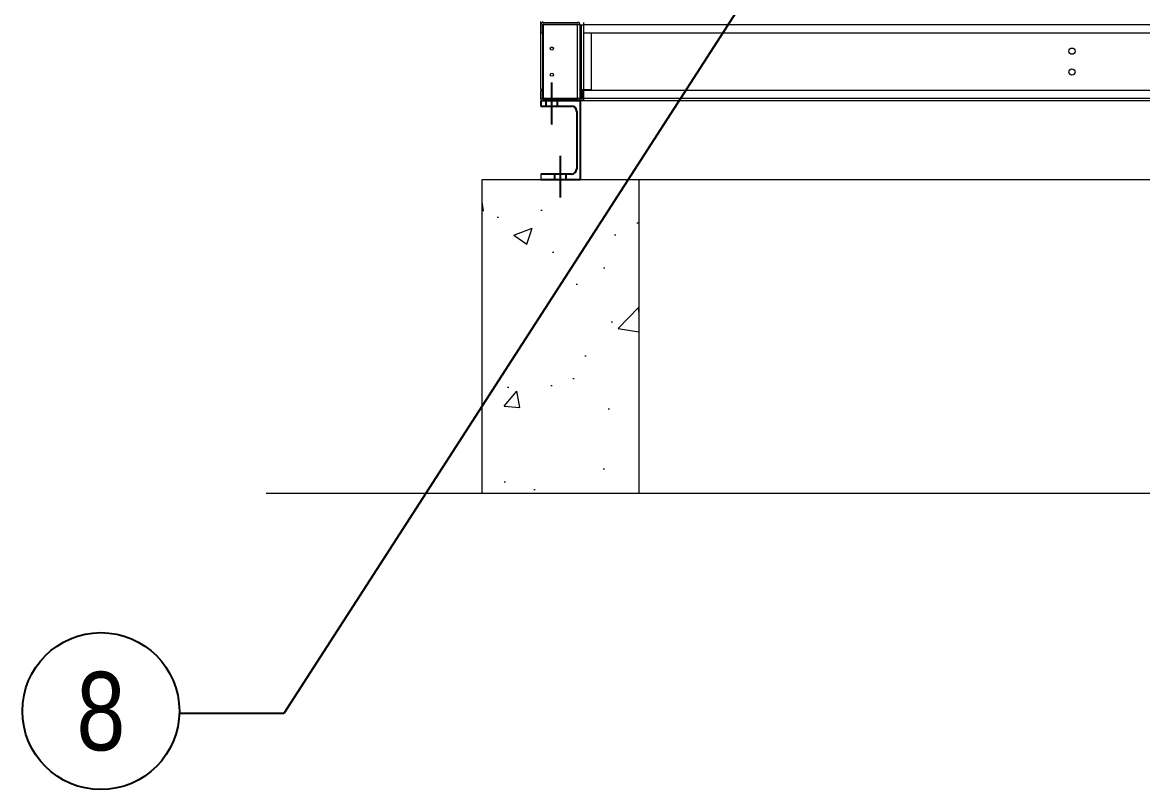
# Model space of a CAD drawing. Header units: millimetres. Extents: x 22763 to 52170, y 15948 to 36743.
# Drawn here: x 41073 to 43214, y 22214 to 23680 of the extents above; entities that cross this region are included whole.
import ezdxf
from ezdxf import colors
from ezdxf.entities.mleader import LeaderData, LeaderLine
from ezdxf.enums import TextEntityAlignment as Align
from ezdxf.math import Vec2, Vec3

# ---------------------------------------------------------------- set-up
doc = ezdxf.new("R2010")
doc.units = ezdxf.units.MM
doc.linetypes.add('CENTERX2', pattern=[4, 2.5, -0.5, 0.5, -0.5])
for name, color, linetype in [('냉각탑_dim', 1, 'Continuous'), ('냉각탑_text', 3, 'Continuous'), ('냉각탑_기초', 23, 'Continuous')]:
    doc.layers.add(name, color=color, linetype=linetype)
doc.styles.get("Standard").update_dxf_attribs({"font": 'arial.ttf'})

# ---------------------------------------------------------------- blocks, each defined once
blk = doc.blocks.new('2')
at = {"color": 7, "lineweight": 20, "ltscale": 0.003688}
blk.add_line((42063.6, 23675.8), (42063.6, 23682.4), dxfattribs=at)
at = {"color": 7, "lineweight": 20, "ltscale": 0.001198}
blk.add_line((42067.1, 23680.2), (42067.1, 23682.4), dxfattribs=at)
at = {"color": 7, "lineweight": 20, "ltscale": 0.036444}
for p, q in [((42068.3, 23680.4), (42133.9, 23680.4)), ((42068.3, 23677.2), (42133.9, 23677.2)), ((42133.9, 23675.7), (42068.3, 23675.7)), ((42133.9, 23535.1), (42068.3, 23535.1)), ((42068.3, 23535.1), (42133.9, 23535.1)), ((42068.3, 23533.6), (42133.9, 23533.6)), ((42068.3, 23530.4), (42133.9, 23530.4))]:
    blk.add_line(p, q, dxfattribs=at)
at = {"color": 7, "lineweight": 20, "ltscale": 0.002611}
for p, q in [((42145.3, 23680.4), (42145.3, 23675.7)), ((42138.6, 23675.7), (42133.9, 23675.7)), ((42140.6, 23675.7), (42145.3, 23675.7)), ((42140.6, 23552.4), (42145.3, 23552.4)), ((42138.6, 23535.1), (42133.9, 23535.1)), ((42145.3, 23535.1), (42145.3, 23530.4))]:
    blk.add_line(p, q, dxfattribs=at)
at = {"color": 7, "lineweight": 20, "ltscale": 0.0085}
for p, q in [((42063.6, 23660.4), (42063.6, 23675.7)), ((42066.8, 23660.4), (42066.8, 23675.7)), ((42145.3, 23675.7), (42145.3, 23660.4)), ((42145.3, 23552.4), (42160.6, 23552.4)), ((42063.6, 23535.1), (42063.6, 23550.4)), ((42066.8, 23535.1), (42066.8, 23550.4)), ((42145.3, 23550.4), (42145.3, 23535.1))]:
    blk.add_line(p, q, dxfattribs=at)
at = {"color": 7, "lineweight": 20, "ltscale": 0.001778}
for p, q in [((42063.6, 23660.4), (42066.8, 23660.4)), ((42063.6, 23550.4), (42066.8, 23550.4)), ((42140.6, 23535.1), (42143.8, 23535.1))]:
    blk.add_line(p, q, dxfattribs=at)
at = {"color": 7, "lineweight": 20, "ltscale": 0.06}
for p, q in [((42063.6, 23552.4), (42063.6, 23660.4)), ((42145.3, 23660.4), (42145.3, 23552.4)), ((42160.6, 23552.4), (42160.6, 23660.4))]:
    blk.add_line(p, q, dxfattribs=at)
at = {"color": 7, "lineweight": 20, "ltscale": 0.069}
blk.add_line((42067.1, 23552.4), (42067.1, 23676.6), dxfattribs=at)
at = {"color": 7, "lineweight": 20, "ltscale": 0.078111}
for p, q in [((42068.3, 23675.7), (42068.3, 23535.1)), ((42133.9, 23535.1), (42133.9, 23675.7)), ((42138.6, 23535.1), (42138.6, 23675.7))]:
    blk.add_line(p, q, dxfattribs=at)
at = {"color": 7, "lineweight": 20, "ltscale": 0.000834306}
blk.add_line((42102.1, 23677.2), (42102.1, 23675.7), dxfattribs=at)
at = {"color": 7, "lineweight": 20, "ltscale": 0.000833331}
for p, q in [((42105.6, 23677.2), (42105.6, 23675.7)), ((42107.6, 23677.2), (42107.6, 23675.7)), ((42111.1, 23677.2), (42111.1, 23675.7)), ((42127.6, 23675.7), (42127.6, 23677.2))]:
    blk.add_line(p, q, dxfattribs=at)
at = {"color": 7, "lineweight": 20, "ltscale": 0.0685}
blk.add_line((42140.6, 23675.7), (42140.6, 23552.4), dxfattribs=at)
at = {"color": 7, "lineweight": 20}
for p, q in [((44981.9, 23675.7), (42145.3, 23675.7)), ((42145.3, 23660.4), (44981.9, 23660.4)), ((44981.9, 23550.4), (42145.3, 23550.4)), ((44981.9, 23535.1), (42145.3, 23535.1)), ((44981.9, 23530.4), (42145.3, 23530.4))]:
    blk.add_line(p, q, dxfattribs=at)
at = {"color": 7, "lineweight": 20, "ltscale": 0.001944}
for p, q in [((42067.1, 23552.4), (42063.6, 23552.4)), ((42102.1, 23533.9), (42105.6, 23533.9))]:
    blk.add_line(p, q, dxfattribs=at)
at = {"color": 7, "lineweight": 20, "ltscale": 0.001111}
for p, q in [((42063.6, 23552.4), (42065.6, 23552.4)), ((42145.3, 23552.4), (42145.3, 23550.4)), ((42107.6, 23533.9), (42109.6, 23533.9)), ((42140.6, 23550.4), (42138.6, 23550.4))]:
    blk.add_line(p, q, dxfattribs=at)
at = {"color": 7, "lineweight": 20, "ltscale": 0.000833333}
for p, q in [((42065.6, 23552.4), (42067.1, 23552.4)), ((42103.6, 23533.9), (42102.1, 23533.9)), ((42111.1, 23533.9), (42109.6, 23533.9)), ((42133.9, 23535.1), (42135.4, 23535.1)), ((42145.3, 23535.1), (42143.8, 23535.1))]:
    blk.add_line(p, q, dxfattribs=at)
at = {"color": 7, "lineweight": 20, "ltscale": 0.010111}
blk.add_line((42067.1, 23534.2), (42067.1, 23552.4), dxfattribs=at)
at = {"color": 1, "linetype": 'CENTERX2', "ltscale": 50}
for p, q in [((42084.6, 23485.4), (42084.6, 23565.4)), ((42101.1, 23345.4), (42101.1, 23425.4))]:
    blk.add_line(p, q, dxfattribs=at)
at = {"color": 7, "lineweight": 20, "ltscale": 0.009611}
for p, q in [((42140.6, 23552.4), (42140.6, 23535.1)), ((42143.8, 23535.1), (42143.8, 23552.4))]:
    blk.add_line(p, q, dxfattribs=at)
at = {"color": 7, "lineweight": 20, "ltscale": 0.0006325}
blk.add_line((42063.6, 23533.9), (42063.6, 23535), dxfattribs=at)
at = {"color": 7, "lineweight": 25, "ltscale": 0.008333}
blk.add_line((42063.6, 23530.4), (42063.6, 23520.4), dxfattribs=at)
at = {"color": 7, "lineweight": 25, "ltscale": 0.125}
for p, q in [((42138.6, 23530.4), (42063.6, 23530.4)), ((42063.6, 23380.4), (42138.6, 23380.4))]:
    blk.add_line(p, q, dxfattribs=at)
at = {"color": 7, "lineweight": 20, "ltscale": 0.00066576}
blk.add_line((42067.1, 23530.4), (42068.3, 23530.4), dxfattribs=at)
at = {"color": 7, "lineweight": 20, "ltscale": 0.019278}
for p, q in [((42067.4, 23533.9), (42102.1, 23533.9)), ((42102.1, 23533.9), (42067.4, 23533.9))]:
    blk.add_line(p, q, dxfattribs=at)
for p, q in [((42073.6, 23520.4), (42073.6, 23530.4)), ((42095.6, 23520.4), (42095.6, 23530.4)), ((42090.1, 23380.4), (42090.1, 23390.4)), ((42112.1, 23380.4), (42112.1, 23390.4))]:
    blk.add_line(p, q)
at = {"color": 7, "lineweight": 20, "ltscale": 0.000666669}
for p, q in [((42102.1, 23535.1), (42102.1, 23533.9)), ((42111.1, 23535.1), (42111.1, 23533.9))]:
    blk.add_line(p, q, dxfattribs=at)
at = {"color": 7, "lineweight": 20, "ltscale": 0.000667645}
for p, q in [((42105.6, 23535.1), (42105.6, 23533.9)), ((42109.6, 23533.9), (42109.6, 23535.1))]:
    blk.add_line(p, q, dxfattribs=at)
at = {"color": 7, "lineweight": 20, "ltscale": 0.00066667}
blk.add_line((42107.6, 23535.1), (42107.6, 23533.9), dxfattribs=at)
at = {"color": 7, "lineweight": 20, "ltscale": 0.013167}
blk.add_line((42134.8, 23533.9), (42111.1, 23533.9), dxfattribs=at)
at = {"color": 7, "lineweight": 20, "ltscale": 0.000166667}
blk.add_line((42111.1, 23533.9), (42111.1, 23533.6), dxfattribs=at)
at = {"color": 7, "lineweight": 20, "ltscale": 0.006332}
blk.add_line((42145.3, 23530.4), (42133.9, 23530.4), dxfattribs=at)
at = {"color": 7, "lineweight": 20, "ltscale": 0.003809}
blk.add_line((42145.3, 23533.9), (42138.4, 23533.9), dxfattribs=at)
at = {"ltscale": 25}
blk.add_line((42138.6, 23530.4), (42138.6, 23380.4), dxfattribs=at)
at = {"color": 7, "lineweight": 25, "ltscale": 0.05125}
for p, q in [((42063.6, 23520.4), (42122.1, 23520.4)), ((42122.1, 23390.4), (42063.6, 23390.4))]:
    blk.add_line(p, q, dxfattribs=at)
at = {"color": 7, "lineweight": 25, "ltscale": 0.091667}
blk.add_line((42132.1, 23510.4), (42132.1, 23400.4), dxfattribs=at)
at = {"color": 7, "lineweight": 15, "ltscale": 0.0625}
blk.add_line((42063.6, 23390.4), (42063.6, 23380.4), dxfattribs=at)
at = {"lineweight": 5}
blk.add_line((42138.4, 23380.4), (44988.4, 23380.4), dxfattribs=at)
at = {"color": 7, "lineweight": 20}
for centre, radius in [((42084.6, 23630.4), 3), ((43078.6, 23625.4), 6), ((42084.6, 23580.4), 3), ((43078.6, 23585.4), 6)]:
    blk.add_circle(centre, radius, dxfattribs=at)
for centre, radius, start, end in [((42068.3, 23675.7), 4.7, 90, 180), ((42133.9, 23675.7), 4.7, 0, 90), ((42068.3, 23675.7), 1.5, 90, 180), ((42133.9, 23675.7), 1.5, 0, 90), ((42068.3, 23535.1), 4.7, 180, 270), ((42067.1, 23533.9), 3.5, 180, 270), ((42068.3, 23535.1), 1.5, 180, 270), ((42102.1, 23533.9), 3.5, 270, 270.9142), ((42102.1, 23533.9), 1.5, 348.463, 0), ((42102.1, 23533.9), 3.5, 355.0829, 0), ((42133.9, 23535.1), 1.5, 270, 0), ((42133.9, 23535.1), 4.7, 270, 0)]:
    blk.add_arc(centre, radius, start, end, dxfattribs=at)
at = {"color": 7, "lineweight": 25}
for centre, start, end in [((42122.1, 23510.4), 0, 90), ((42122.1, 23400.4), 270, 0)]:
    blk.add_arc(centre, 10, start, end, dxfattribs=at)

msp = doc.modelspace()

# ---------------------------------------------------------------- hatches: boundary and pattern name
at = {"layer": '냉각탑_기초', "lineweight": 20, "ltscale": 30}
h = msp.add_hatch(dxfattribs=at)
h.set_pattern_fill('AR-CONC', color=256, scale=50, style=0)
h.set_pattern_definition([(50, (27322.56, 6839.08), (358.63, -31.376), [37.5, -412.5]), (355, (27322.56, 6839.08), (-69.3757, 376.096), [30, -330]), (100.4514, (27352.45, 6836.46), (289.2547, 344.72), [31.87, -350.571]), (46.1842, (27322.56, 6939.1), (533.6205, -82.7595), [56.25, -618.75]), (96.6356, (27367.03, 6932.2), (467.331, 487.059), [47.805, -525.856]), (351.1842, (27322.56, 6939.1), (467.331, 487.059), [45, -495]), (21, (27372.56, 6914.08), (298.4535, -201.3094), [37.5, -412.5]), (326, (27372.56, 6914.08), (121.6577, 362.575), [30, -330]), (71.4514, (27397.44, 6897.3), (420.1113, 161.265), [31.87, -350.571]), (37.5, (27322.56, 6839.08), (6.0799, 166.4469), [0, -326, 0, -335, 0, -331.25]), (7.5, (27322.56, 6839.08), (131.5348, 197.2059), [0, -191, 0, -318.5, 0, -126.25]), (327.5, (27211.06, 6839.08), (266.9112, -11.2774), [0, -125, 0, -390, 0, -517.5]), (317.5, (27161.06, 6839.08), (291.593, 50.0525), [0, -162.5, 0, -259, 0, -367.5])])
h.paths.add_polyline_path([(42251.1, 23380.4), (41951.1, 23380.4), (41951.1, 22780.4), (42251.1, 22780.4)])

# ---------------------------------------------------------------- linework, layer by layer
at = {"layer": '냉각탑_dim', "linetype": 'ByBlock', "lineweight": -3}
msp.add_circle((41222.7, 22364), 150, dxfattribs=at)
at = {"layer": '냉각탑_기초', "lineweight": 20, "ltscale": 30}
msp.add_line((41538.8, 22780.4), (45677.3, 22780.4), dxfattribs=at)
msp.add_lwpolyline([(41951.1, 22780.4), (41951.1, 23380.4), (42251.1, 23380.4), (42251.1, 22780.4)], dxfattribs=at)

# ---------------------------------------------------------------- block references
msp.add_blockref('2', (0, 0))

# ---------------------------------------------------------------- texts
at = {"layer": '냉각탑_text', "width": 0.8}
msp.add_text('8', height=150, dxfattribs=at).set_placement((41222.7, 22364), align=Align.MIDDLE_CENTER)

# ---------------------------------------------------------------- leaders
at = {"layer": '냉각탑_dim', "lineweight": -3}
ml = msp.add_multileader_mtext('Standard', dxfattribs=at)
ml.set_content('')
ml.set_leader_properties(color=256)
ml.build(insert=Vec2(0, 0))
ml.multileader.update_dxf_attribs({"text_right_attachment_type": 6, "dogleg_length": 5, "arrow_head_size": 199.5, "scale": 30})
ctx = ml.context
ctx.base_point, ctx.scale, ctx.char_height, ctx.arrow_head_size, ctx.landing_gap_size, ctx.plane_origin = Vec3(41372.6, 22359.3), 30, 7.18, 199.5, 3.59, Vec3(42877.5, 22685)
ctx.right_attachment, ctx.text_align_type = 6, 2
notes = []
notes.append((ctx, [(0, (1, 1, 0), (41572.1, 22359.3), (-1, 0), 199.5, [(0, [(42747.5, 24181.9)], 0, [])])]))
ctx.mtext, ml.multileader.dxf.content_type = None, 0
for ctx, leaders in notes:
    for number, flags, end, landing, length, lines in leaders:
        leader = LeaderData()
        leader.index, (leader.has_last_leader_line, leader.has_dogleg_vector, leader.attachment_direction) = number, flags
        leader.last_leader_point, leader.dogleg_vector, leader.dogleg_length = Vec3(end), Vec3(landing), length
        for number, points, colour, breaks in lines:
            line = LeaderLine()
            line.index, line.vertices, line.color, line.breaks = number, Vec3.list(points), colors.encode_raw_color(colour), breaks
            leader.lines.append(line)
        ctx.leaders.append(leader)

doc.saveas('drawing.dxf')
